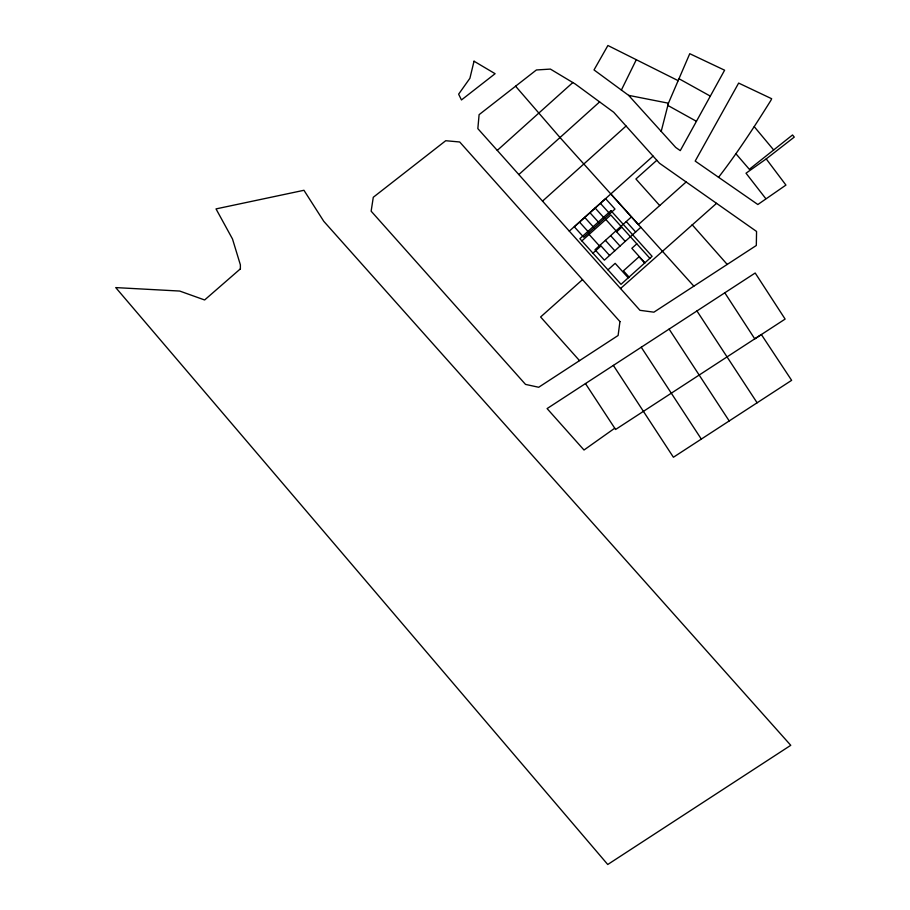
<?xml version="1.0" encoding="UTF-8"?>
<svg xmlns="http://www.w3.org/2000/svg" width="910" height="910" viewBox="0 0 910 910"><rect width="100%" height="100%" fill="white"/><g stroke="black" fill="none" stroke-linecap="round" stroke-linejoin="round"><path stroke-width="1.36" d="M661.195 131.404L668.429 103.205L689.757 53.701L724.61 70.206L680.27 150.628L675.698 147.431L628.617 95.357L594.025 69.933L607.903 45.5L678.268 80.717M621.382 90.033L636.261 59.798M718.479 177.405C737.464 152.869 754.367 126.786 770.815 100.509L771.657 98.724L738.647 83.083L695.183 161.081L757.848 204.523L785.933 185.083L766.231 158.909L746.018 173.207L765.776 198.63M626.069 126.024L542.531 201.121M599.622 101.909L518.837 174.561M631.472 216.864L595.004 249.738L604.388 260.158L640.856 227.295M592.933 253.162L600.134 246.678L589.088 234.427M621.78 227.159L616.798 231.652L605.81 219.446M607.96 269.838L615.16 263.343L628.23 277.846M636.807 243.835L631.836 248.316L644.894 262.819M497.269 150.4L572.822 82.548M569.307 231.129L477.841 128.629L479.104 114.66L536.399 69.968L550.402 69.092L575.177 83.959L613.727 112.271L659.432 163.197L756.563 231.458L756.312 245.484L653.903 312.175L639.98 310.321L569.307 231.129L653.062 156.099M656.815 160.285L635.919 178.986L659.705 205.558M581.865 240.9L610.803 214.976L649.877 258.326M686.14 181.966L638.388 224.588L560.048 137.581L515.583 86.2M582.502 279.632L540.608 316.976L579.522 360.633M620.518 288.538L716.557 203.339M766.231 158.909L794.259 137.103L792.53 134.976L749.328 169.294L735.871 153.688M614.739 428.223L584.004 450.018L547.092 408.579L755.186 273.011L785.125 319.08L615.581 429.486L585.471 383.576M628.617 95.357L668.429 103.205L667.86 105.446L696.241 121.201M679.076 78.783L709.982 95.937M610.803 193.944L693.852 286.161M626.262 221.562L635.646 231.982M600.384 203.339L609.78 213.759M595.174 208.037L604.57 218.457M615.842 230.958L625.227 241.377M644.712 262.99L639.07 256.734L623.441 270.827L629.072 277.072M589.964 212.724L599.36 223.155M610.633 235.656L620.017 246.075M584.755 217.422L594.15 227.841M605.423 240.354L614.807 250.773M579.545 222.12L588.941 232.539M600.213 245.052L609.598 255.471M692.146 224.725L727.215 264.435M773.671 149.957L754.265 126.706M757.109 402.789L696.935 310.947M729.194 420.943L669.1 329.09M701.314 439.075L641.243 347.233M613.363 365.399L673.411 457.241L791.632 380.334L761.363 334.539L754.765 338.861L724.804 292.804M619.949 321.605L618.106 335.494L538.686 387.262L525.514 384.395L371.143 211.177L373.282 197.277L445.718 140.72L459.698 141.983L619.949 321.605M474.03 61.209L469.901 78.294L458.629 94.174L461.461 99.952L495.108 73.699L474.03 61.209M605.594 198.642L574.335 226.817L583.731 237.237L614.989 209.061L605.594 198.642M610.94 210.665L579.863 238.67L621.018 284.329L652.095 256.324L610.94 210.665M240.376 268.86L204.625 299.97L179.714 291.052L115.741 287.594L607.743 864.5L790.756 745.313L323.789 221.323L303.951 190.292L216.023 208.902L232.494 238.977L240.376 264.844L240.376 268.86"/></g></svg>
